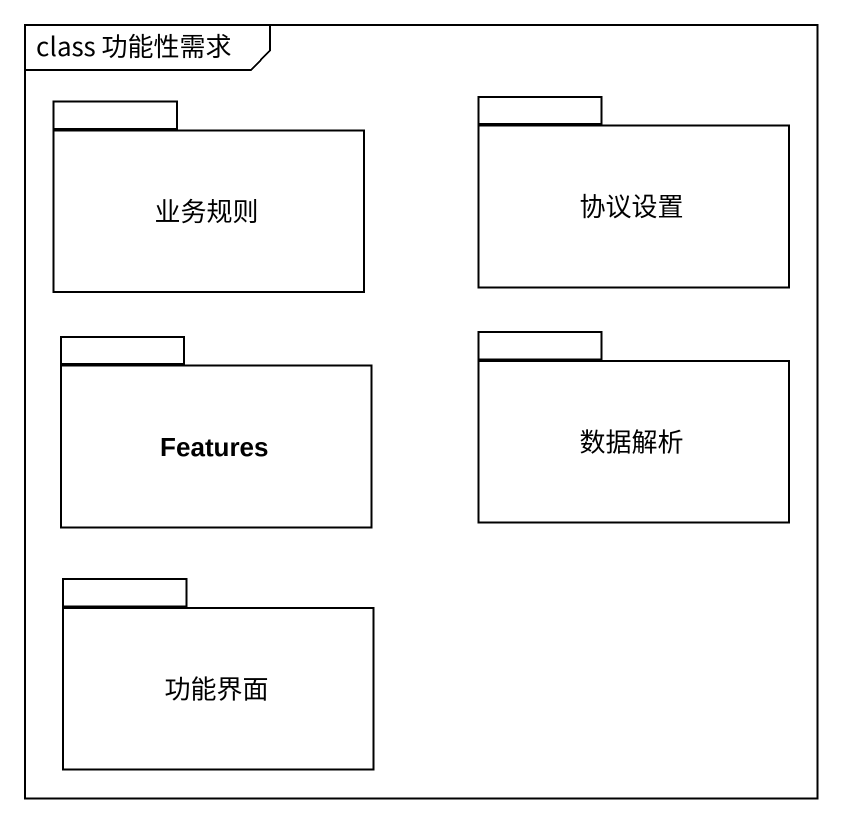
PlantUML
@startuml
mainframe class 功能性需求
package 业务规则 {
}
package 协议设置 {
}
package Features {
}
package 数据解析 {
}
package 功能界面 {
}
@enduml
